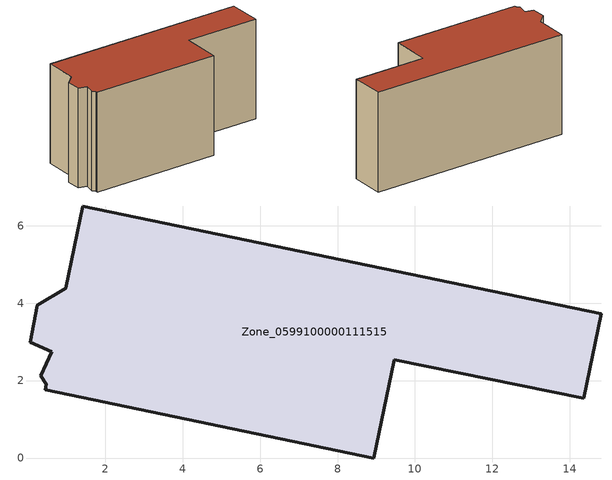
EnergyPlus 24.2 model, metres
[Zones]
Zone_0599100000111515
 floor ground (C_G): 0.45,1.76 0.47,1.91 0.33,2.13 0.62,2.74 0.07,2.99 0.24,3.94 0.98,4.38 1.42,6.51 14.81,3.73 14.36,1.54 9.46,2.54 8.94,0 z0
 wall outside (C_F): 0.98,4.38 0.24,3.94 0.07,2.99 0.62,2.74 0.33,2.13 0.47,1.91 0.45,1.76 8.94,0 9.46,2.54 14.36,1.54 14.81,3.73 1.42,6.51 0.98,4.38 z0:6.7
 roof outside (C_R): 14.81,3.73 1.42,6.51 0.98,4.38 0.24,3.94 0.07,2.99 0.62,2.74 0.33,2.13 0.47,1.91 0.45,1.76 8.94,0 9.46,2.54 14.36,1.54 z6.7
[BUILDING]
Pand.0599100000111515: North Axis=0; Terrain=City; Loads Convergence Tolerance Value=0.04; Temperature Convergence Tolerance Value=0.4; Solar Distribution=FullExterior; Maximum Number of Warmup Days=25; Minimum Number of Warmup Days=1
[Site:Location]
Rotterdam.The.Hague.AP_ZH_NLD Design_Conditions: Latitude=51.96; Longitude=4.45; Time Zone=1; Elevation=-4.5
[SITE:GROUNDTEMPERATURE:BUILDINGSURFACE]
18, 18, 18, 18, 18, 18, 18, 18, 18, 18, 18, 18
[MATERIAL] Thermal Absorptance=0.9; Solar Absorptance=0.7; Visible Absorptance=0.7
Name | Roughness | Thickness | Conductivity | Density | Specific Heat
G.TI.1946 | MediumSmooth | 0.15 | 1 | 540 | 1210
F.TI.1946 | Rough | 0.3 | 0.857143 | 1920 | 840
R.TI.1946 | MediumRough | 0.2 | 0.1 | 1500 | 1000
[CONSTRUCTION]
C_G: G.TI.1946
C_F: F.TI.1946
C_R: R.TI.1946
[ZONE]
Zone_0599100000111515: Type=1; Multiplier=1; Ceiling Height=Autocalculate; Volume=Autocalculate; Floor Area=autocalculate; Part of Total Floor Area=Yes
[ZONEINFILTRATION:DESIGNFLOWRATE]
Infil_Zone_0599100000111515: Zone or ZoneList or Space or SpaceList=Zone_0599100000111515; Schedule=AlwaysOn; Design Flow Rate Calculation Method=Flow/Area; Flow Rate per Floor Area=0.003; Constant Term Coefficient=1; Temperature Term Coefficient=0; Velocity Term Coefficient=0; Velocity Squared Term Coefficient=0
[HVACTEMPLATE:ZONE:IDEALLOADSAIRSYSTEM]
Zone_0599100000111515: Maximum Heating Supply Air Temperature=50; Minimum Cooling Supply Air Temperature=13; Maximum Heating Supply Air Humidity Ratio=0.0156; Minimum Cooling Supply Air Humidity Ratio=0.0077; Heating Limit=NoLimit; Cooling Limit=NoLimit; Dehumidification Control Type=ConstantSensibleHeatRatio; Cooling Sensible Heat Ratio=0.7; Dehumidification Setpoint=60; Humidification Control Type=None; Humidification Setpoint=30; Outdoor Air Method=None; Outdoor Air Flow Rate per Person=0.00944; Outdoor Air Flow Rate per Zone Floor Area=0; Outdoor Air Flow Rate per Zone=0; Demand Controlled Ventilation Type=None; Outdoor Air Economizer Type=NoEconomizer; Heat Recovery Type=None; Sensible Heat Recovery Effectiveness=0.7; Latent Heat Recovery Effectiveness=0.65
[ZONECONTROL:THERMOSTAT]
ThermostatControl_Zone_0599100000111515: Zone or ZoneList=Zone_0599100000111515; Control Type Schedule=DualSetpointControlType; Control 1=Thermostat_Zone_0599100000111515; Temperature Difference Between Cutout And Setpoint=0
[THERMOSTATSETPOINT:DUALSETPOINT]
Thermostat_Zone_0599100000111515: Heating Setpoint Temperature Schedule=HeatingSetpoint_Zone_0599100000111515; Cooling Setpoint Temperature Schedule=CoolingSetpoint_Zone_0599100000111515
[SCHEDULE:COMPACT]
HeatingSetpoint_Zone_0599100000111515: Through: 12/31, For: AllDays, Until: 24:00, 21
CoolingSetpoint_Zone_0599100000111515: Through: 12/31, For: AllDays, Until: 24:00, 24
DualSetpointControlType: Through: 12/31, For: AllDays, Until: 24:00, 4
AlwaysOn: Through: 12/31, For: AllDays, Until: 24:00, 1
